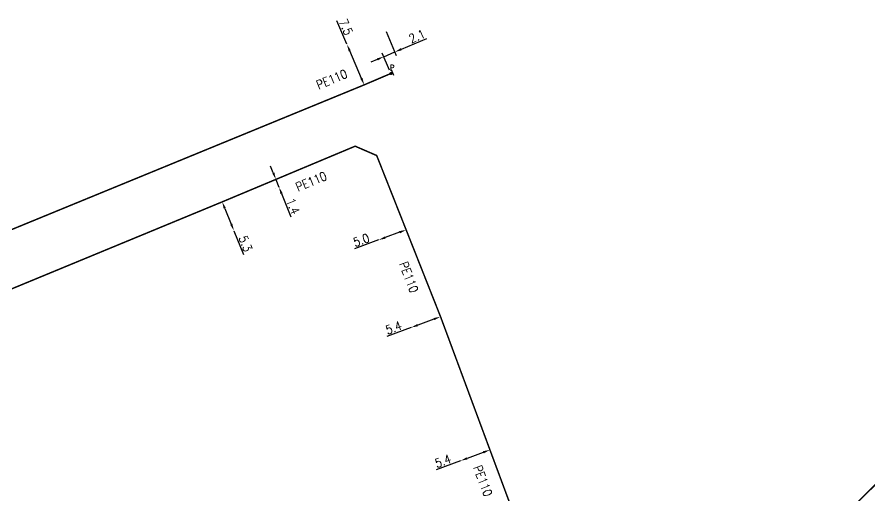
# Model space of a CAD drawing. Header units: millimetres. Extents: x 160996 to 162003, y 120996 to 122000.
# Drawn here: x 161220.3 to 161365.6, y 121117.2 to 121198.8 of the extents above; entities that cross this region are included whole.
import ezdxf
from ezdxf.enums import TextEntityAlignment as Align

# ---------------------------------------------------------------- set-up
doc = ezdxf.new("R2010")
doc.units = ezdxf.units.MM
doc.header["$PDMODE"] = 34
doc.linetypes.add('L_25_PE', pattern=[2000, 1000, 1000])
doc.layers.get('0').update_dxf_attribs({"linetype": 'CONTINUOUS'})
doc.layers.get('Defpoints').update_dxf_attribs({"linetype": 'CONTINUOUS'})
for name, color, linetype in [('L_150', 1, 'CONTINUOUS'), ('L_300', 7, 'CONTINUOUS'), ('L_340', 7, 'CONTINUOUS')]:
    doc.layers.add(name, color=color, linetype=linetype)
doc.styles.add('G_ROMANS', font='ROMANS.SHX', dxfattribs={"width": 0.75})
doc.styles.get("Standard").update_dxf_attribs({"font": 'romans.shx', "width": 0.85})
doc.dimstyles.get("Standard").update_dxf_attribs({"dimtxt": 1.5, "dimasz": 1.2, "dimexe": 0.625, "dimexo": 0.625, "dimgap": 0.25, "dimtad": 1, "dimdec": 1, "dimzin": 0, "dimdsep": 46, "dimtxsty": 'Standard', "dimcen": -0.5, "dimadec": 0, "dimazin": 0, "dimtfac": 1, "dimtdec": 1, "dimtmove": 0, "dimatfit": 3, "dimfxl": 0, "dimtolj": 1, "dimtzin": 0, "dimarcsym": 0})

# ---------------------------------------------------------------- blocks, each defined once
blk = doc.blocks.new('*D670')
at = {"layer": 'Defpoints', "color": 0, "linetype": 'Continuous', "transparency": 16777216}
for p in [(161292.44, 121147.71), (161287.43, 121145.86), (161287.43, 121145.86)]:
    blk.add_point(p, dxfattribs=at)
at = {"layer": 'L_150', "color": 0, "linetype": 'Continuous', "lineweight": -2, "transparency": 16777216}
for p, q in [((161291.32, 121147.29), (161288.55, 121146.27)), ((161287.43, 121145.86), (161283.27, 121144.32))]:
    blk.add_line(p, q, dxfattribs=at)
at = {"layer": 'L_150', "color": 0, "linetype": 'Continuous', "transparency": 16777216}
for points in [[(161291.25, 121147.48), (161291.39, 121147.11), (161292.44, 121147.71)], [(161288.48, 121146.46), (161288.62, 121146.08), (161287.43, 121145.86)]]:
    blk.add_solid(points, dxfattribs=at)
at = {"layer": 'L_150', "color": 0, "linetype": 'Continuous', "transparency": 16777216, "insert": (161284.44, 121145.82), "char_height": 1.5, "attachment_point": 5, "rotation": 20.2539}
blk.add_mtext('\\A1;5.4', dxfattribs=at)
blk = doc.blocks.new('L_340_07')
at = {"color": 0, "linetype": 'Continuous', "const_width": 0.25, "flags": 128}
blk.add_lwpolyline([(0, 0), (0.35, 0)], dxfattribs=at)
at = {"color": 0, "linetype": 'Continuous', "flags": 128}
blk.add_lwpolyline([(0.35, -0.5), (0.35, 0.5)], dxfattribs=at)
at = {"color": 0, "linetype": 'Continuous', "width": 0.75, "flags": 3}
for tag, p in [('DEF_LEG', (0.72, -3.47)), ('DEF_COUP', (0.72, -5.97)), ('DEF_TYPE', (0.72, -8.47))]:
    blk.add_attdef(tag, text='', height=1.2, dxfattribs=at).set_placement(p, align=Align.MIDDLE)
blk = doc.blocks.new('*D1368')
at = {"layer": 'Defpoints', "color": 0, "linetype": 'Continuous', "transparency": 16777216}
for p in [(161282.93, 121196.85), (161284.65, 121192.81), (161283.98, 121189.15)]:
    blk.add_point(p, dxfattribs=at)
at = {"layer": 'L_340', "color": 0, "linetype": 'Continuous', "lineweight": -2, "transparency": 16777216}
for p, q in [((161283.18, 121196.28), (161284.9, 121192.24)), ((161285.76, 121193.28), (161290.1, 121195.13)), ((161283.74, 121189.72), (161282.52, 121192.59)), ((161282.77, 121192.01), (161284.65, 121192.81)), ((161281.66, 121191.54), (161280.56, 121191.07))]:
    blk.add_line(p, q, dxfattribs=at)
at = {"layer": 'L_340', "color": 0, "linetype": 'Continuous', "transparency": 16777216}
for points in [[(161285.68, 121193.47), (161285.83, 121193.1), (161284.65, 121192.81)], [(161281.58, 121191.73), (161281.74, 121191.36), (161282.77, 121192.01)]]:
    blk.add_solid(points, dxfattribs=at)
at = {"layer": 'L_340', "color": 0, "linetype": 'Continuous', "transparency": 16777216, "insert": (161288.42, 121195.5), "char_height": 1.5, "attachment_point": 5, "rotation": 23.0248}
blk.add_mtext('\\A1;2.1', dxfattribs=at)
blk = doc.blocks.new('*D1369')
at = {"layer": 'Defpoints', "color": 0, "linetype": 'Continuous', "transparency": 16777216}
for p in [(161276.49, 121194.12), (161276.49, 121194.12), (161279.43, 121187.21)]:
    blk.add_point(p, dxfattribs=at)
at = {"layer": 'L_150', "color": 0, "linetype": 'Continuous', "lineweight": -2, "transparency": 16777216}
for p, q in [((161276.49, 121194.12), (161274.78, 121198.14)), ((161278.96, 121188.32), (161276.96, 121193.01))]:
    blk.add_line(p, q, dxfattribs=at)
at = {"layer": 'L_150', "color": 0, "linetype": 'Continuous', "transparency": 16777216}
for points in [[(161277.15, 121193.09), (161276.78, 121192.93), (161276.49, 121194.12)], [(161279.14, 121188.4), (161278.77, 121188.24), (161279.43, 121187.21)]]:
    blk.add_solid(points, dxfattribs=at)
at = {"layer": 'L_150', "color": 0, "linetype": 'Continuous', "transparency": 16777216, "insert": (161276.32, 121197.07), "char_height": 1.5, "attachment_point": 5, "rotation": 293.0248}
blk.add_mtext('\\A1;7.5', dxfattribs=at)
blk = doc.blocks.new('*D1370')
at = {"layer": 'Defpoints', "color": 0, "linetype": 'Continuous', "transparency": 16777216}
for p in [(161255.23, 121167.27), (161257.23, 121162.36), (161257.23, 121162.36)]:
    blk.add_point(p, dxfattribs=at)
at = {"layer": 'L_150', "color": 0, "linetype": 'Continuous', "lineweight": -2, "transparency": 16777216}
for p, q in [((161254.65, 121167.03), (161254.65, 121167.03)), ((161255.68, 121166.16), (161256.77, 121163.47)), ((161257.23, 121162.36), (161258.88, 121158.31))]:
    blk.add_line(p, q, dxfattribs=at)
at = {"layer": 'L_150', "color": 0, "linetype": 'Continuous', "transparency": 16777216}
for points in [[(161255.86, 121166.23), (161255.49, 121166.08), (161255.23, 121167.27)], [(161256.96, 121163.55), (161256.59, 121163.39), (161257.23, 121162.36)]]:
    blk.add_solid(points, dxfattribs=at)
at = {"layer": 'L_150', "color": 0, "linetype": 'Continuous', "transparency": 16777216, "insert": (161259.2, 121160.16), "char_height": 1.5, "attachment_point": 5, "rotation": 292.1796}
blk.add_mtext('\\A1;5.3', dxfattribs=at)
blk = doc.blocks.new('*D1371')
at = {"layer": 'Defpoints', "color": 0, "linetype": 'Continuous', "transparency": 16777216}
for p in [(161264.38, 121171.1), (161264.9, 121169.8), (161264.9, 121169.8)]:
    blk.add_point(p, dxfattribs=at)
at = {"layer": 'L_150', "color": 0, "linetype": 'Continuous', "lineweight": -2, "transparency": 16777216}
for p, q in [((161263.93, 121172.21), (161263.48, 121173.33)), ((161263.8, 121170.87), (161263.8, 121170.87)), ((161264.38, 121171.1), (161264.9, 121169.8)), ((161264.32, 121169.57), (161264.32, 121169.57)), ((161265.35, 121168.69), (161266.93, 121164.74))]:
    blk.add_line(p, q, dxfattribs=at)
at = {"layer": 'L_150', "color": 0, "linetype": 'Continuous', "transparency": 16777216}
for points in [[(161264.12, 121172.29), (161263.75, 121172.14), (161264.38, 121171.1)], [(161265.53, 121168.76), (161265.16, 121168.61), (161264.9, 121169.8)]]:
    blk.add_solid(points, dxfattribs=at)
at = {"layer": 'L_150', "color": 0, "linetype": 'Continuous', "transparency": 16777216, "insert": (161267.29, 121166.53), "char_height": 1.5, "attachment_point": 5, "rotation": 291.8901}
blk.add_mtext('\\A1;1.4', dxfattribs=at)
blk = doc.blocks.new('*D1372')
at = {"layer": 'Defpoints', "color": 0, "linetype": 'Continuous', "transparency": 16777216}
for p in [(161286.58, 121162.5), (161281.89, 121160.78), (161281.89, 121160.78)]:
    blk.add_point(p, dxfattribs=at)
at = {"layer": 'L_150', "color": 0, "linetype": 'Continuous', "lineweight": -2, "transparency": 16777216}
for p, q in [((161285.45, 121162.09), (161283.01, 121161.19)), ((161281.89, 121160.78), (161277.78, 121159.27))]:
    blk.add_line(p, q, dxfattribs=at)
at = {"layer": 'L_150', "color": 0, "linetype": 'Continuous', "transparency": 16777216}
for points in [[(161282.94, 121161.38), (161283.08, 121161), (161281.89, 121160.78)], [(161285.38, 121162.28), (161285.52, 121161.9), (161286.58, 121162.5)]]:
    blk.add_solid(points, dxfattribs=at)
at = {"layer": 'L_150', "color": 0, "linetype": 'Continuous', "transparency": 16777216, "insert": (161278.93, 121160.76), "char_height": 1.5, "attachment_point": 5, "rotation": 20.1658}
blk.add_mtext('\\A1;5.0', dxfattribs=at)
blk = doc.blocks.new('*D770')
at = {"layer": 'Defpoints', "color": 0, "linetype": 'Continuous', "transparency": 16777216}
for p in [(161300.86, 121125.01), (161295.84, 121123.15), (161295.84, 121123.15)]:
    blk.add_point(p, dxfattribs=at)
at = {"layer": 'L_150', "color": 0, "linetype": 'Continuous', "lineweight": -2, "transparency": 16777216}
for p, q in [((161299.73, 121124.59), (161296.97, 121123.56)), ((161295.84, 121123.15), (161291.69, 121121.6))]:
    blk.add_line(p, q, dxfattribs=at)
at = {"layer": 'L_150', "color": 0, "linetype": 'Continuous', "transparency": 16777216}
for points in [[(161299.66, 121124.78), (161299.8, 121124.4), (161300.86, 121125.01)], [(161296.9, 121123.75), (161297.03, 121123.38), (161295.84, 121123.15)]]:
    blk.add_solid(points, dxfattribs=at)
at = {"layer": 'L_150', "color": 0, "linetype": 'Continuous', "transparency": 16777216, "insert": (161292.85, 121123.1), "char_height": 1.5, "attachment_point": 5, "rotation": 20.3655}
blk.add_mtext('\\A1;5.4', dxfattribs=at)
blk = doc.blocks.new('L_300_12')
at = {"color": 0, "linetype": 'Continuous', "const_width": 0.248, "flags": 128}
blk.add_lwpolyline([(-0.13, 0, 1), (0.13, 0, 1)], format="xyb", close=True, dxfattribs=at)
at = {"linetype": 'Continuous', "style": 'G_ROMANS', "width": 0.75}
blk.add_attdef('P', text='', height=1, dxfattribs=at).set_placement((0, 1.33), align=Align.MIDDLE_CENTER)
at = {"color": 0, "linetype": 'Continuous', "width": 0.75, "flags": 3}
for tag, p in [('DEF_LEG', (0, -5)), ('DEF_COUP', (0, -7.5)), ('DEF_TYPE', (0, -10))]:
    blk.add_attdef(tag, text='', height=1.2, dxfattribs=at).set_placement(p, align=Align.MIDDLE)

msp = doc.modelspace()

# ---------------------------------------------------------------- linework, layer by layer
at = {"layer": 'L_150', "linetype": 'L_25_PE', "const_width": 0.25, "flags": 128}
for points in [[(161053.06, 121119.66), (161053.36, 121119.67), (161053.75, 121119.28), (161053.75, 121119.28), (161062.65, 121119.63), (161062.65, 121119.63), (161062.65, 121119.63), (161072.65, 121119.88), (161082.65, 121120.46), (161104.93, 121121.14), (161117.78, 121121.46), (161121.18, 121121.78), (161132.24, 121126.26), (161149.79, 121133.26), (161154.02, 121135.06), (161165.06, 121140.16), (161177.54, 121145.33), (161210.81, 121159.05), (161279.43, 121187.21), (161283.98, 121189.15)], [(161170.8, 121080.39), (161163.96, 121093.42), (161157.15, 121106.9), (161156, 121109.19), (161155.57, 121110.05), (161151.3, 121118.57), (161149.09, 121122.98), (161153.37, 121124.83), (161169.28, 121131.73), (161189.72, 121140.12), (161206.14, 121146.99), (161255.23, 121167.27), (161264.38, 121171.1), (161277.89, 121176.76), (161281.56, 121175.17), (161286.58, 121162.5), (161292.44, 121147.71), (161300.86, 121125.01), (161304.53, 121115.14), (161307.01, 121108.17), (161306.71, 121107.18), (161306.26, 121105.7), (161305.63, 121105.46), (161300.96, 121103.68), (161289.91, 121099.48), (161278.38, 121095.02), (161266.95, 121090.72), (161254.81, 121086.18), (161244.53, 121082.23), (161232.28, 121077.44), (161217.56, 121072.06), (161210.59, 121069.45), (161192.05, 121062.42)]]:
    msp.add_lwpolyline(points, dxfattribs=at)
msp.add_lwpolyline([(161392.33, 121146.29), (161385.46, 121138.49), (161385.46, 121138.49), (161372.13, 121125.19), (161370.52, 121123.01), (161358.43, 121111.07), (161351.71, 121104.57), (161346.29, 121099.73), (161332.76, 121086.98), (161331.74, 121086.58, -0.165347), (161324.92, 121087.41), (161324.38, 121088.81)], format="xyb", dxfattribs=at)

# ---------------------------------------------------------------- block references
at = {"layer": 'L_300', "ltscale": 0.5}
ref = msp.add_blockref('L_300_12', (161283.98, 121189.15), dxfattribs=dict(at, rotation=23.02477626694576))
ref.add_attrib('P', 'P', dxfattribs={"layer": '0', "linetype": 'Continuous', "height": 1, "style": 'G_ROMANS', "width": 0.75}).set_placement((161284.19, 121190.12), align=Align.MIDDLE_CENTER)
at = {"layer": 'L_340', "rotation": 23.02477626561115}
msp.add_blockref('L_340_07', (161283.98, 121189.15), dxfattribs=at)

# ---------------------------------------------------------------- texts
at = {"layer": 'L_150', "linetype": 'Continuous', "width": 0.85}
for rotation, p in [(22.5534, (161271.67, 121186.42)), (22.5534, (161268.16, 121169.01)), (290.4382, (161285.39, 121156.73)), (290.4382, (161298, 121122.03))]:
    msp.add_text('PE110', height=1.5, rotation=rotation, dxfattribs=at).set_placement(p)

# ---------------------------------------------------------------- dimensions: what is measured, and where the dimension line sits
at = {"layer": 'L_150', "linetype": 'Continuous'}
dim = msp.add_linear_dim(base=(161276.49, 121194.12), p1=(161279.43, 121187.21), p2=(161276.49, 121194.12), angle=293.0248, dimstyle='Standard', dxfattribs=at)
dim.commit()
dim.dimension.update_dxf_attribs({"geometry": '*D1369', "text_midpoint": (161275.4, 121196.68), "dimtype": 160})
for base, p1, p2, angle, picture, middle in [((161264.9, 121169.8), (161264.38, 121171.1), (161264.9, 121169.8), 111.8901, '*D1371', (161266.36, 121166.16)), ((161257.23, 121162.36), (161255.23, 121167.27), (161257.23, 121162.36), 112.1796, '*D1370', (161258.28, 121159.78)), ((161281.89, 121160.78), (161286.58, 121162.5), (161281.89, 121160.78), 20.1658, '*D1372', (161279.27, 121159.82)), ((161287.4254, 121145.8571), (161292.4446, 121147.7092), (161287.4254, 121145.8571), 20.2539, '*D670', (161284.7835, 121144.8822)), ((161295.8404, 121123.1468), (161300.85598, 121125.00864), (161295.8404, 121123.1468), 20.36549, '*D770', (161293.20036, 121122.16679))]:
    dim = msp.add_linear_dim(base=base, p1=p1, p2=p2, angle=angle, dimstyle='Standard', override={"dimscale": 1, "dimlfac": 1, "dimlunit": 2}, dxfattribs=at)
    dim.commit()
    dim.dimension.update_dxf_attribs({"geometry": picture, "text_midpoint": middle, "dimtype": 160})
at = {"layer": 'L_340', "linetype": 'Continuous'}
dim = msp.add_linear_dim(base=(161284.6518, 121192.813), p1=(161283.9813, 121189.1495), p2=(161282.9345, 121196.8538), angle=203.0248, dimstyle='Standard', dxfattribs=at)
dim.commit()
dim.dimension.update_dxf_attribs({"geometry": '*D1368', "text_midpoint": (161288.8101, 121194.5802), "dimtype": 160})

doc.saveas('drawing.dxf')
